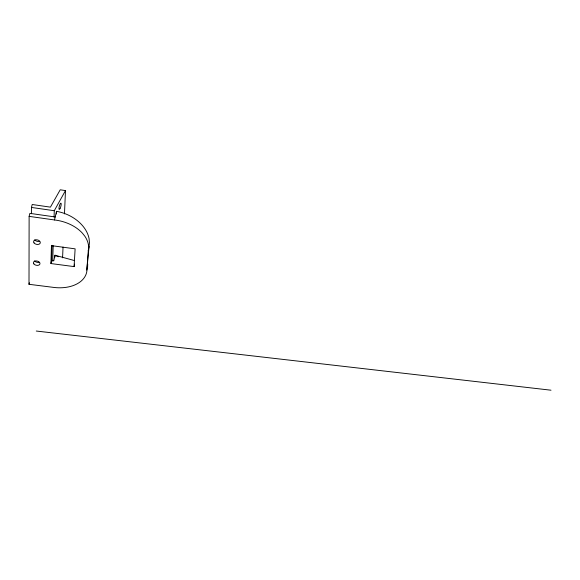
<?xml version="1.0" encoding="UTF-8"?>
<svg xmlns="http://www.w3.org/2000/svg" width="580" height="580" viewBox="0 0 580 580"><rect width="100%" height="100%" fill="white"/><g stroke="black" fill="none" stroke-linecap="round" stroke-linejoin="round"><path stroke-width="0.87" d="M86.971 268.293L88.283 250.632A34.213 23.019 12.7 0 0 84.854 236.241L82.461 233.232A34.213 23.019 12.7 0 0 54.506 219.965L56.477 211.338A34.242 24.976 20.8 0 1 89.073 238.634L89.443 242.657L86.971 268.293A33.256 21.83 11.7 0 1 52.367 287.238L29 284.301L29.123 216.362L29.899 213.368L55.187 216.971M31.422 213.701L31.443 207.437L32.212 204.508L50.424 207.14L60.211 189.798L65.482 190.588L64.474 213.897M50.939 263.559L51.453 245.637L75.117 248.842L74.081 266.604L50.939 263.559L51.598 260.579L52.048 245.333M52.708 261.036L53.186 245.761M54.078 217.014L54.273 210.729L65.482 190.588M54.941 257.041L54.998 255.236L74.378 260.55M56.39 214.027L56.477 211.338M87.703 264.197L87.602 267.242L86.746 270.084M62.575 257.832L63.039 247.073M88.283 250.632L89.03 246.529M74.081 266.604L74.566 264.11M29 284.301L29.363 282.808M36.279 331.035L551 390.202M51.598 260.579L53.766 260.862L54.998 255.236L58.254 256.759M29.123 216.362L54.506 219.965M31.443 207.437L54.273 210.729M39.034 262.283A3.321 2.168 12.7 0 1 34.583 260.899M39.331 241.36A3.408 2.284 13.7 0 1 34.764 239.888M59.986 208.691A3.233 0.768 -75.1 0 0 61.089 203.348A3.233 0.768 -75.1 0 0 59.167 206.821A3.233 0.768 -75.1 0 0 59.986 208.691M34.017 242.875A3.422 2.284 13.6 0 0 39.853 243.673A3.422 2.284 13.6 0 0 36.982 239.808A3.422 2.284 13.6 0 0 34.017 242.875M33.85 263.878A3.328 2.168 12.6 0 0 39.541 264.632A3.328 2.168 12.6 0 0 36.743 260.964A3.328 2.168 12.6 0 0 33.85 263.878"/></g></svg>
